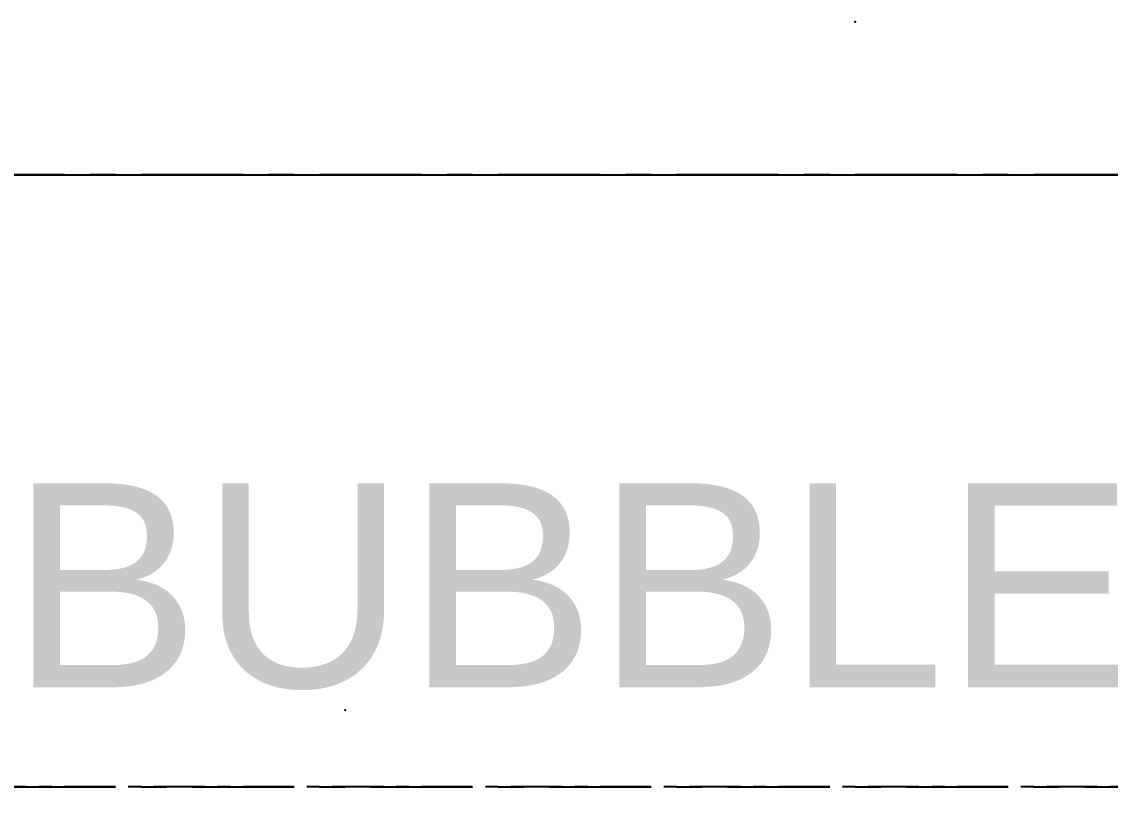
# Model space of a CAD drawing. Header units: millimetres. Extents: x -244126 to 368105, y -173968 to 259060.
# Drawn here: x 189250 to 191384, y -120094 to -118544 of the extents above; entities that cross this region are included whole.
import ezdxf

# ---------------------------------------------------------------- set-up
doc = ezdxf.new("R2010")
doc.units = ezdxf.units.MM
doc.header["$MEASUREMENT"] = 0
doc.linetypes.add('005_GG_TA_LINE', pattern=[13.75, 5, -1.25, 1.25, -1.25, 5])
doc.layers.add('001 - ASCESSORIES', color=1, linetype='Continuous')
doc.styles.get("Standard").update_dxf_attribs({"font": 'arial.ttf'})

# ---------------------------------------------------------------- blocks, each defined once
blk = doc.blocks.new('*U4695')
at = {"color": 0, "linetype": '005_GG_TA_LINE'}
blk.add_lwpolyline([(0, 0), (150, 0), (150, 30), (0, 30)], close=True, dxfattribs=at)
blk.add_point((50, 37.5), dxfattribs=at)
blk.add_attdef('NAMEBLK', (8.58, 4.88), '', height=10, dxfattribs=at)
blk = doc.blocks.new('*U4696')
at = {"color": 0, "linetype": '005_GG_TA_LINE'}
blk.add_lwpolyline([(0, 0), (125, 0), (125, 30), (0, 30)], close=True, dxfattribs=at)
blk.add_point((50, 37.5), dxfattribs=at)
blk.add_attdef('NAMEBLK', (8.582, 4.878), '', height=10, dxfattribs=at)

msp = doc.modelspace()

# ---------------------------------------------------------------- linework, layer by layer
at = {"color": 8}
msp.add_ray((122184.76531, -118843.80009), (1, 0), dxfattribs=at)

# ---------------------------------------------------------------- block references
at = {"layer": '001 - ASCESSORIES', "linetype": '005_GG_TA_LINE', "xscale": 40, "yscale": 40, "zscale": 40}
msp.add_blockref('*U4696', (188884.1015, -120043.80009), dxfattribs=at).add_auto_attribs({'NAMEBLK': 'BUBBLE DETAIL'})
at = {"layer": '001 - ASCESSORIES', "linetype": '005_GG_TA_LINE', "xscale": 20, "yscale": 20, "zscale": 20}
msp.add_blockref('*U4695', (188884.1015, -120643.80009), dxfattribs=at)

doc.saveas('drawing.dxf')
